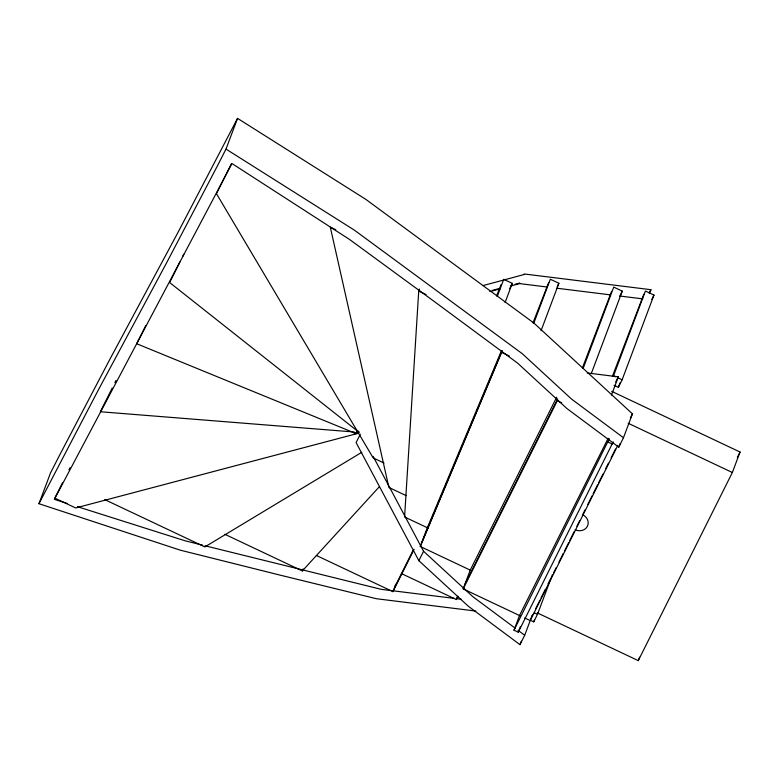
<?xml version="1.0" encoding="UTF-8"?>
<svg xmlns="http://www.w3.org/2000/svg" width="779" height="779" viewBox="0 0 779 779"><rect width="100%" height="100%" fill="white"/><g stroke="black" fill="none" stroke-linecap="round" stroke-linejoin="round"><path stroke-width="1.17" d="M419.492 289.019L418.722 291.073L404.583 516.983L428.401 528.24M524.16 273.965L650.942 289.7L649.345 293.595M475.774 611.057L376.51 598.739L279.525 574.99L180.28 550.169L38.95 503.701L50.489 472.989L59.34 455.676L109.995 359.041L178.04 232.317L237.546 118.369L365.887 199.405L533.897 323.042L632.451 413.844L623.473 437.73L618.769 447.136L566.927 408.556L517.645 363.16L434.779 301.872L349.644 239.523L231.996 163.541L54.355 499.349L67.072 503.38M38.95 503.701L98.456 389.753L166.492 263.029L217.156 166.394L225.998 149.081L237.546 118.369M224.819 534.277L302.33 570.929L303.099 568.874M145.673 325.768L136.685 343.734L356.227 433.66L356.996 431.615M496.574 295.874L501.043 284.686M497.362 296.254L503.731 279.31L512.29 283.352L505.074 302.554M316.371 555.466L392.937 591.66L395.751 584.172M471.178 570.569L420.271 546.498L427.33 527.734L501.598 350.423M532.982 322.905L548.718 282.456M533.771 323.285L550.325 279.233L558.884 283.283L541.054 330.715M401.38 573.548L456.328 599.528L457.477 596.451M520.314 615.907L463.174 588.885L470.234 570.121L556.693 397.222M582.361 368.039L611.564 291.404M583.15 368.428L613.716 287.1L622.275 291.142L591.28 373.599M613.2 441.849L518.269 632.217L513.994 630.192L519.505 615.527L608.156 438.275M612.352 376.491L643.805 294.258M518.269 632.217L520.391 626.579M611.476 395.031L618.322 376.832L587.22 372.966M360.288 434.234L356.1 442.589L418.859 560.676L468.14 606.081L519.982 644.661L521.268 641.244M519.982 644.661L524.695 635.255L531.96 615.916M614.086 385.293L618.36 387.319L620.065 382.801M618.36 387.319L622.129 379.792L653.971 295.075L645.411 291.034L613.57 375.751L615.712 376.754M530.509 620.337L533.712 621.856L534.56 619.597M533.712 621.856L537.481 614.329L552.34 574.795M513.994 630.192L609.344 438.694M618.769 447.136L620.055 443.728M537.344 612.907L638.274 660.631L639.559 657.213M638.274 660.631L732.357 472.512L740.05 452.034L611.69 391.35M421.809 542.408L502.192 350.501M420.271 546.498L501.598 352.351L509.271 355.984M62.417 482.922L54.822 498.112L75.631 507.957L358.389 433.251M68.932 469.893L70.013 467.721M112.195 388.039L100.345 411.75L354.192 432.004M114.893 382.645L115.974 380.493M179.959 261.88L169.637 282.524L359.177 432.423M182.675 256.447L183.766 254.275M231.431 163.619L216.426 193.63L373.199 457.935L384.028 463.057M356.227 433.66L357.843 430.427M509.602 288.727L512.29 283.352M394.476 587.561L412.967 550.587M392.937 591.66L414.146 549.253M418.859 560.676L423.562 551.269L373.131 456.387M557.277 286.506L558.884 283.283M456.328 599.528L457.955 596.266M464.712 584.795L557.706 398.848M463.174 588.885L557.258 400.776L561.649 402.85M619.587 296.517L622.275 291.142M651.819 299.379L653.971 295.075M615.702 382.051L618.322 376.832M630.367 418.021L632.451 413.844M531.745 616.481L532.836 614.31M535.553 608.876L539.905 600.171M540.986 597.999L545.339 589.304M548.056 583.861L550.782 578.427M553.499 572.993L556.216 567.55M558.933 562.117L563.285 553.421M564.376 551.24L568.728 542.544M569.809 540.363L574.162 531.668M576.879 526.234L579.605 520.791M582.322 515.357L585.039 509.924M587.755 504.48L592.108 495.785M593.199 493.613L597.551 484.908M598.632 482.737L602.985 474.041M605.702 468.598L608.428 463.164M611.145 457.731L615.498 449.025M617.757 445.51L530.207 620.581L524.715 617.981M737.333 457.477L740.05 452.034M649.54 292.213L650.942 289.7M302.33 570.929L379.461 486.593M361.797 452.287L204.838 546.936L104.766 499.621M358.389 432.657L354.328 433.747L358.953 431.819M354.328 433.747L357.629 432.822M482.756 285.65L524.014 274.549M492.27 290.411L499.154 288.561M515.192 284.247L519.778 283.02M489.835 291.619L500.147 288.843M510.459 286.068L519.632 283.605L547.14 287.013M556.712 288.201L610.532 294.881M620.094 296.069L642.821 298.883M454.167 598.379L381.213 589.333L205.023 545.777M456.562 598.681L461.343 599.275M202.667 545.183L184.993 540.762L77.472 506.681M335.749 229.737L330.296 227.156L388.896 487.459L406.21 495.648M617.854 377.766L622.129 379.792M418.722 291.073L426.064 294.54M628.137 423.24L732.357 472.512M608.078 442.082L612.352 444.098M534.267 612.81L537.481 614.329M225.998 149.081L354.348 230.117L522.349 353.754L571.63 399.15L623.473 437.73M515.094 628.108L472.843 596.675L423.562 551.269M517.967 630.25L524.695 635.255M582.624 514.695A9.475 8.403 20.6 0 1 587.424 526.263A9.475 8.403 20.6 0 1 575.097 529.749"/></g></svg>
